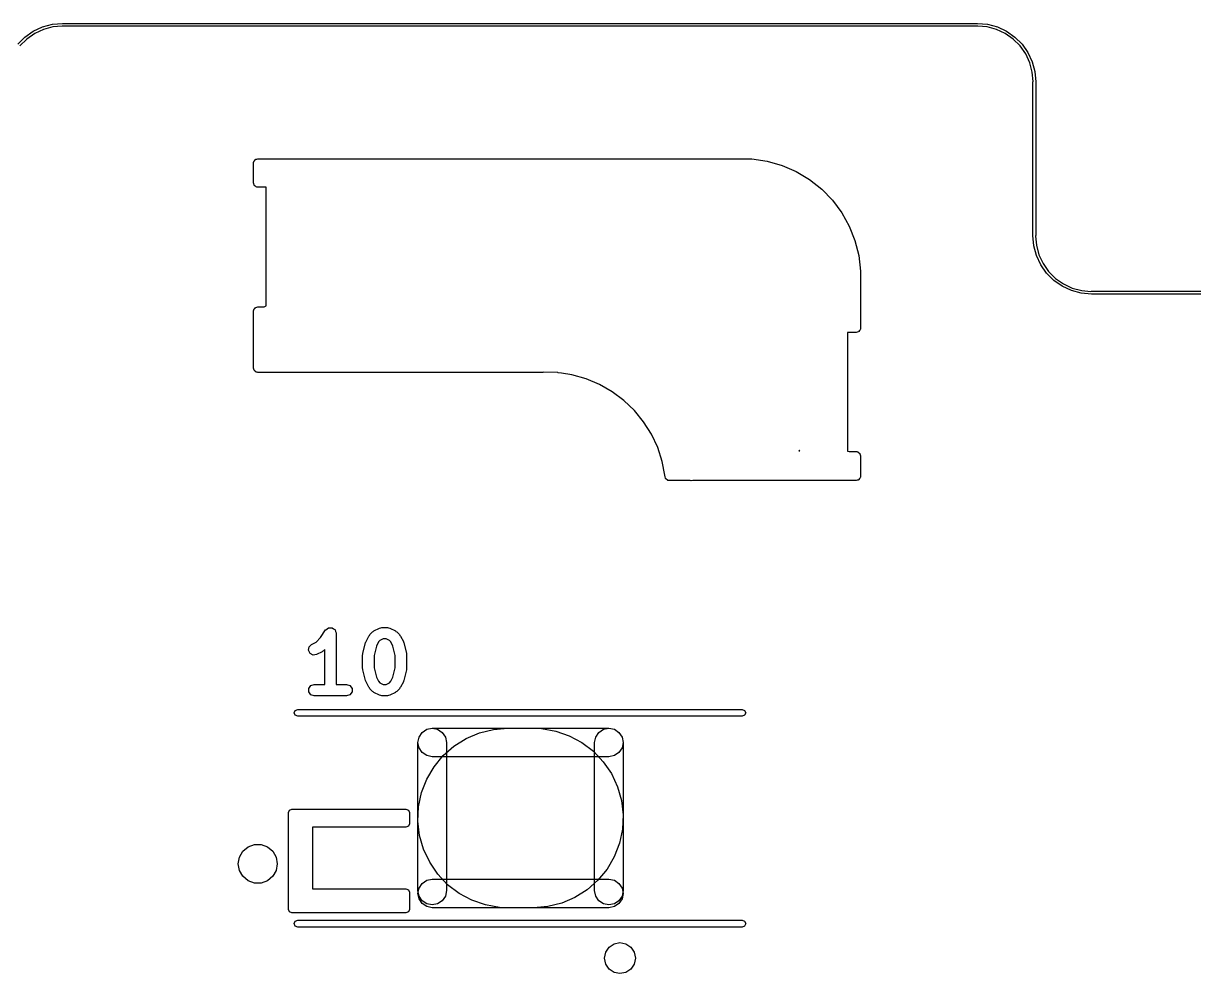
# Model space of a CAD drawing. Extents: x 66 to 223, y -169 to -36.
# Drawn here: x 148.3 to 168.83, y -53.13 to -36.45 of the extents above; entities that cross this region are included whole.
import ezdxf

# ---------------------------------------------------------------- set-up
doc = ezdxf.new("R2010")
doc.units = 0
doc.layers.add('BLACK', color=7, linetype='CONTINUOUS')

msp = doc.modelspace()

# ---------------------------------------------------------------- linework, layer by layer
at = {"layer": 'BLACK', "linetype": 'CONTINUOUS'}
for p, q in [((148.473, -36.5921), (148.635, -36.5165)), ((148.635, -36.5165), (148.808, -36.4703)), ((148.816, -36.5159), (148.651, -36.56)), ((148.808, -36.4703), (148.986, -36.4548)), ((148.979, -36.5017), (148.816, -36.5159)), ((148.986, -36.5047), (148.979, -36.5017)), ((148.986, -36.4548), (148.986, -36.4547)), ((148.986, -36.4547), (165.036, -36.4547)), ((165.036, -36.5047), (148.986, -36.5047)), ((165.036, -36.4547), (165.214, -36.4703)), ((165.043, -36.5016), (165.036, -36.5047)), ((165.206, -36.5159), (165.043, -36.5016)), ((165.371, -36.56), (165.206, -36.5159)), ((165.214, -36.4703), (165.387, -36.5165)), ((165.387, -36.5165), (165.548, -36.592)), ((148.201, -36.8209), (148.327, -36.6945)), ((148.357, -36.73), (148.236, -36.8506)), ((148.327, -36.6945), (148.473, -36.5921)), ((148.497, -36.6321), (148.357, -36.73)), ((148.651, -36.56), (148.497, -36.6321)), ((165.525, -36.6321), (165.371, -36.56)), ((165.665, -36.73), (165.525, -36.6321)), ((165.548, -36.592), (165.695, -36.6945)), ((165.786, -36.8506), (165.665, -36.73)), ((165.695, -36.6945), (165.821, -36.8208)), ((165.884, -36.9903), (165.786, -36.8506)), ((165.821, -36.8208), (165.924, -36.9672)), ((165.956, -37.145), (165.884, -36.9903)), ((165.924, -36.9672), (165.999, -37.1291)), ((166, -37.3098), (165.956, -37.145)), ((165.999, -37.1291), (166.045, -37.3017)), ((166.014, -37.4722), (166, -37.3098)), ((166.045, -37.3017), (166.061, -37.4797)), ((166.011, -37.4797), (166.014, -37.4722)), ((166.011, -40.1797), (166.011, -37.4797)), ((166.061, -37.4797), (166.061, -37.4797)), ((166.061, -37.4797), (166.061, -40.1797)), ((152.336, -38.9047), (152.338, -38.895)), ((152.336, -39.2547), (152.336, -38.9047)), ((152.337, -38.8917), (152.339, -38.8888)), ((152.338, -38.895), (152.337, -38.8917)), ((152.339, -38.8888), (152.341, -38.879)), ((152.341, -38.879), (152.353, -38.8641)), ((152.353, -38.8641), (152.363, -38.8472)), ((152.363, -38.8472), (152.369, -38.8449)), ((152.369, -38.8449), (152.374, -38.8397)), ((152.374, -38.8397), (152.393, -38.8364)), ((152.393, -38.8364), (152.411, -38.8297)), ((152.411, -38.8297), (160.811, -38.8297)), ((160.811, -38.8297), (160.812, -38.8299)), ((160.812, -38.8299), (161.079, -38.834)), ((161.079, -38.834), (161.348, -38.8736)), ((161.348, -38.8736), (161.609, -38.948)), ((161.609, -38.948), (161.859, -39.0559)), ((161.859, -39.0559), (162.092, -39.1954)), ((162.092, -39.1954), (162.305, -39.3642)), ((152.343, -39.273), (152.336, -39.2547)), ((152.346, -39.2922), (152.343, -39.273)), ((152.351, -39.2965), (152.346, -39.2922)), ((152.354, -39.3029), (152.351, -39.2965)), ((152.37, -39.3127), (152.354, -39.3029)), ((152.385, -39.3252), (152.37, -39.3127)), ((152.395, -39.3269), (152.385, -39.3252)), ((152.398, -39.3286), (152.395, -39.3269)), ((152.401, -39.328), (152.398, -39.3286)), ((152.411, -39.3297), (152.401, -39.328)), ((152.556, -39.3297), (152.411, -39.3297)), ((152.556, -41.4148), (152.556, -39.3297)), ((162.305, -39.3642), (162.494, -39.5593)), ((162.494, -39.5593), (162.656, -39.7774)), ((162.656, -39.7774), (162.788, -40.0148)), ((162.788, -40.0148), (162.888, -40.2675)), ((166.026, -40.3577), (166.011, -40.1797)), ((166.011, -40.1797), (166.011, -40.1797)), ((166.061, -40.1797), (166.058, -40.186)), ((166.058, -40.186), (166.058, -40.1873)), ((166.058, -40.1873), (166.072, -40.3497)), ((162.888, -40.2675), (162.955, -40.531)), ((166.073, -40.5303), (166.026, -40.3577)), ((166.072, -40.3497), (166.116, -40.5145)), ((162.955, -40.531), (162.986, -40.801)), ((166.148, -40.6922), (166.073, -40.5303)), ((166.116, -40.5145), (166.188, -40.6691)), ((162.986, -40.801), (162.985, -40.803)), ((162.985, -40.803), (162.986, -40.8047)), ((162.986, -40.8047), (162.986, -41.8047)), ((166.251, -40.8386), (166.148, -40.6922)), ((166.188, -40.6691), (166.286, -40.8088)), ((166.377, -40.9649), (166.251, -40.8386)), ((166.286, -40.8088), (166.407, -40.9295)), ((166.523, -41.0674), (166.377, -40.9649)), ((166.407, -40.9295), (166.547, -41.0273)), ((166.547, -41.0273), (166.701, -41.0994)), ((166.685, -41.1429), (166.523, -41.0674)), ((166.858, -41.1892), (166.685, -41.1429)), ((166.701, -41.0994), (166.866, -41.1436)), ((167.036, -41.2047), (166.858, -41.1892)), ((166.866, -41.1436), (167.029, -41.1578)), ((167.029, -41.1578), (167.036, -41.1547)), ((167.036, -41.1547), (184.086, -41.1547)), ((184.086, -41.2047), (167.036, -41.2047)), ((152.341, -41.479), (152.353, -41.4641)), ((152.353, -41.4641), (152.363, -41.4472)), ((152.363, -41.4472), (152.369, -41.4449)), ((152.369, -41.4449), (152.374, -41.4397)), ((152.374, -41.4397), (152.393, -41.4364)), ((152.393, -41.4364), (152.411, -41.4297)), ((152.411, -41.4297), (152.525, -41.4297)), ((152.525, -41.4297), (152.556, -41.4148)), ((152.336, -41.5047), (152.338, -41.495)), ((152.336, -42.5047), (152.336, -41.5047)), ((152.337, -41.4917), (152.339, -41.4888)), ((152.338, -41.495), (152.337, -41.4917)), ((152.339, -41.4888), (152.341, -41.479)), ((162.911, -41.8797), (162.756, -41.8797)), ((162.756, -41.8797), (162.756, -43.9637)), ((162.929, -41.873), (162.911, -41.8797)), ((162.948, -41.8697), (162.929, -41.873)), ((162.953, -41.8645), (162.948, -41.8697)), ((162.959, -41.8622), (162.953, -41.8645)), ((162.969, -41.8453), (162.959, -41.8622)), ((162.981, -41.8304), (162.969, -41.8453)), ((162.983, -41.8206), (162.981, -41.8304)), ((162.985, -41.8177), (162.983, -41.8206)), ((162.986, -41.8047), (162.984, -41.8144)), ((162.984, -41.8144), (162.985, -41.8177)), ((152.343, -42.523), (152.336, -42.5047)), ((152.346, -42.5422), (152.343, -42.523)), ((152.351, -42.5465), (152.346, -42.5422)), ((152.354, -42.5529), (152.351, -42.5465)), ((152.37, -42.5627), (152.354, -42.5529)), ((152.385, -42.5752), (152.37, -42.5627)), ((152.395, -42.5769), (152.385, -42.5752)), ((152.398, -42.5786), (152.395, -42.5769)), ((152.401, -42.578), (152.398, -42.5786)), ((152.411, -42.5797), (152.401, -42.578)), ((157.411, -42.5797), (152.411, -42.5797)), ((157.412, -42.5793), (157.411, -42.5797)), ((157.413, -42.5797), (157.412, -42.5793)), ((157.423, -42.576), (157.413, -42.5797)), ((157.669, -42.5837), (157.423, -42.576)), ((157.673, -42.5842), (157.669, -42.5837)), ((157.679, -42.587), (157.673, -42.5842)), ((157.742, -42.5948), (157.679, -42.587)), ((157.923, -42.6228), (157.742, -42.5948)), ((158.17, -42.6926), (157.923, -42.6228)), ((158.406, -42.7919), (158.17, -42.6926)), ((158.628, -42.9192), (158.406, -42.7919)), ((158.834, -43.0728), (158.628, -42.9192)), ((159.019, -43.2502), (158.834, -43.0728)), ((159.181, -43.4488), (159.019, -43.2502)), ((159.318, -43.6657), (159.181, -43.4488)), ((159.427, -43.8977), (159.318, -43.6657)), ((159.507, -44.1413), (159.427, -43.8977)), ((161.918, -43.9466), (161.902, -43.9547)), ((161.902, -43.9547), (161.919, -43.9547)), ((161.919, -43.9547), (161.918, -43.9466)), ((162.756, -43.9637), (162.786, -43.9697)), ((162.786, -43.9697), (162.911, -43.9697)), ((162.911, -43.9697), (162.921, -43.9714)), ((162.921, -43.9714), (162.924, -43.9708)), ((162.924, -43.9708), (162.927, -43.9725)), ((162.927, -43.9725), (162.937, -43.9742)), ((162.937, -43.9742), (162.952, -43.9867)), ((162.952, -43.9867), (162.968, -43.9965)), ((162.968, -43.9965), (162.971, -44.0028)), ((162.971, -44.0028), (162.976, -44.0072)), ((162.976, -44.0072), (162.979, -44.0264)), ((162.979, -44.0264), (162.986, -44.0447)), ((162.986, -44.0447), (162.986, -44.4047)), ((159.555, -44.3826), (159.507, -44.1413)), ((159.553, -44.3933), (159.555, -44.3826)), ((159.56, -44.4078), (159.553, -44.3933)), ((159.566, -44.4422), (159.56, -44.4078)), ((159.605, -44.4752), (159.566, -44.4422)), ((159.631, -44.4797), (159.605, -44.4752)), ((159.995, -44.4797), (159.631, -44.4797)), ((160.014, -44.4831), (159.995, -44.4797)), ((160.043, -44.4797), (160.014, -44.4831)), ((162.911, -44.4797), (160.043, -44.4797)), ((162.929, -44.473), (162.911, -44.4797)), ((162.948, -44.4697), (162.929, -44.473)), ((162.953, -44.4645), (162.948, -44.4697)), ((162.959, -44.4622), (162.953, -44.4645)), ((162.969, -44.4453), (162.959, -44.4622)), ((162.981, -44.4304), (162.969, -44.4453)), ((162.983, -44.4206), (162.981, -44.4304)), ((162.985, -44.4177), (162.983, -44.4206)), ((162.986, -44.4047), (162.984, -44.4144)), ((162.984, -44.4144), (162.985, -44.4177)), ((153.512, -47.2362), (153.602, -47.1016)), ((153.602, -47.1016), (153.603, -47.1003)), ((153.603, -47.1003), (153.604, -47.0983)), ((153.604, -47.0983), (153.627, -47.0813)), ((153.627, -47.0813), (153.65, -47.0633)), ((153.65, -47.0633), (153.652, -47.0632)), ((153.652, -47.0632), (153.654, -47.062)), ((153.654, -47.062), (153.683, -47.062)), ((153.683, -47.062), (153.712, -47.0608)), ((153.712, -47.0608), (153.714, -47.062)), ((153.714, -47.062), (153.716, -47.062)), ((153.716, -47.062), (153.739, -47.079)), ((153.739, -47.079), (153.763, -47.0951)), ((153.763, -47.0951), (153.764, -47.0971)), ((153.764, -47.0971), (153.766, -47.0983)), ((153.766, -47.0983), (153.775, -47.1259)), ((153.775, -47.1259), (153.785, -47.1531)), ((153.785, -47.1531), (153.784, -47.1551)), ((153.784, -47.1551), (153.785, -47.1571)), ((153.785, -47.1571), (153.785, -48.0571)), ((154.31, -47.3028), (154.357, -47.2076)), ((154.357, -47.2076), (154.369, -47.1961)), ((154.369, -47.1961), (154.376, -47.1816)), ((154.376, -47.1816), (154.424, -47.134)), ((154.424, -47.134), (154.438, -47.1266)), ((154.438, -47.1266), (154.45, -47.1153)), ((154.45, -47.1153), (154.545, -47.0676)), ((154.545, -47.0676), (154.568, -47.0642)), ((154.568, -47.0642), (154.59, -47.0571)), ((154.59, -47.0571), (154.685, -47.0571)), ((154.685, -47.0571), (154.707, -47.0642)), ((154.707, -47.0642), (154.729, -47.0676)), ((154.729, -47.0676), (154.825, -47.1153)), ((154.825, -47.1153), (154.836, -47.1266)), ((154.836, -47.1266), (154.851, -47.134)), ((154.851, -47.134), (154.898, -47.1816)), ((154.898, -47.1816), (154.906, -47.1961)), ((154.906, -47.1961), (154.917, -47.2076)), ((154.917, -47.2076), (154.965, -47.3028)), ((153.3, -47.4577), (153.31, -47.3967)), ((153.31, -47.3967), (153.354, -47.3534)), ((153.354, -47.3534), (153.435, -47.313)), ((153.435, -47.313), (153.512, -47.2362)), ((154.254, -47.5138), (154.302, -47.3233)), ((154.302, -47.3233), (154.308, -47.3139)), ((154.308, -47.3139), (154.31, -47.3028)), ((154.493, -47.3825), (154.451, -47.5504)), ((154.529, -47.3116), (154.493, -47.3825)), ((154.554, -47.2869), (154.529, -47.3116)), ((154.613, -47.2571), (154.554, -47.2869)), ((154.661, -47.2571), (154.613, -47.2571)), ((154.721, -47.2869), (154.661, -47.2571)), ((154.745, -47.3116), (154.721, -47.2869)), ((154.781, -47.3825), (154.745, -47.3116)), ((154.823, -47.5504), (154.781, -47.3825)), ((154.965, -47.3028), (154.966, -47.3139)), ((154.966, -47.3139), (154.972, -47.3233)), ((154.972, -47.3233), (155.02, -47.5138)), ((153.328, -47.513), (153.3, -47.4577)), ((153.383, -47.5415), (153.328, -47.513)), ((153.444, -47.5323), (153.383, -47.5415)), ((153.539, -47.4846), (153.444, -47.5323)), ((153.551, -47.4733), (153.539, -47.4846)), ((153.565, -47.4659), (153.551, -47.4733)), ((153.585, -47.4461), (153.565, -47.4659)), ((153.585, -48.0571), (153.585, -47.4461)), ((154.251, -47.538), (154.255, -47.5262)), ((154.251, -47.7761), (154.251, -47.538)), ((154.255, -47.5262), (154.254, -47.5138)), ((154.451, -47.5504), (154.451, -47.7638)), ((154.823, -47.7638), (154.823, -47.5504)), ((155.02, -47.5138), (155.019, -47.5262)), ((155.019, -47.5262), (155.023, -47.538)), ((155.023, -47.538), (155.023, -47.7761)), ((154.255, -47.788), (154.251, -47.7761)), ((154.254, -47.8004), (154.255, -47.788)), ((154.302, -47.9909), (154.254, -47.8004)), ((154.451, -47.7638), (154.493, -47.9317)), ((154.781, -47.9317), (154.823, -47.7638)), ((155.02, -47.8004), (154.972, -47.9909)), ((155.023, -47.7761), (155.019, -47.788)), ((155.019, -47.788), (155.02, -47.8004)), ((154.308, -48.0003), (154.302, -47.9909)), ((154.31, -48.0113), (154.308, -48.0003)), ((154.357, -48.1066), (154.31, -48.0113)), ((154.493, -47.9317), (154.529, -48.0026)), ((154.529, -48.0026), (154.554, -48.0273)), ((154.554, -48.0273), (154.613, -48.0571)), ((154.661, -48.0571), (154.721, -48.0273)), ((154.721, -48.0273), (154.745, -48.0026)), ((154.745, -48.0026), (154.781, -47.9317)), ((154.965, -48.0113), (154.917, -48.1066)), ((154.966, -48.0003), (154.965, -48.0113)), ((154.972, -47.9909), (154.966, -48.0003)), ((153.304, -48.1262), (153.34, -48.0762)), ((153.304, -48.188), (153.304, -48.1262)), ((153.34, -48.238), (153.304, -48.188)), ((153.34, -48.0762), (153.399, -48.0571)), ((153.399, -48.2571), (153.34, -48.238)), ((153.399, -48.0571), (153.585, -48.0571)), ((153.785, -48.0571), (153.97, -48.0571)), ((153.97, -48.0571), (154.029, -48.0762)), ((154.029, -48.238), (153.97, -48.2571)), ((154.029, -48.0762), (154.066, -48.1262)), ((154.066, -48.188), (154.029, -48.238)), ((154.066, -48.1262), (154.066, -48.188)), ((154.369, -48.1181), (154.357, -48.1066)), ((154.376, -48.1326), (154.369, -48.1181)), ((154.424, -48.1802), (154.376, -48.1326)), ((154.438, -48.1875), (154.424, -48.1802)), ((154.45, -48.1989), (154.438, -48.1875)), ((154.545, -48.2465), (154.45, -48.1989)), ((154.568, -48.25), (154.545, -48.2465)), ((154.613, -48.0571), (154.661, -48.0571)), ((154.729, -48.2465), (154.707, -48.25)), ((154.825, -48.1989), (154.729, -48.2465)), ((154.836, -48.1875), (154.825, -48.1989)), ((154.851, -48.1802), (154.836, -48.1875)), ((154.898, -48.1326), (154.851, -48.1802)), ((154.906, -48.1181), (154.898, -48.1326)), ((154.917, -48.1066), (154.906, -48.1181)), ((153.97, -48.2571), (153.399, -48.2571)), ((154.59, -48.2571), (154.568, -48.25)), ((154.685, -48.2571), (154.59, -48.2571)), ((154.707, -48.25), (154.685, -48.2571)), ((153.051, -48.5547), (153.069, -48.5123)), ((153.069, -48.5971), (153.051, -48.5547)), ((153.069, -48.5123), (153.111, -48.4947)), ((153.111, -48.6147), (153.069, -48.5971)), ((153.111, -48.4947), (160.911, -48.4947)), ((160.911, -48.6147), (153.111, -48.6147)), ((160.911, -48.4947), (160.953, -48.5123)), ((160.953, -48.5971), (160.911, -48.6147)), ((160.953, -48.5123), (160.971, -48.5547)), ((160.971, -48.5547), (160.953, -48.5971)), ((155.294, -48.8992), (155.375, -48.845)), ((155.294, -48.8992), (155.375, -48.845)), ((155.294, -48.8992), (155.375, -48.845)), ((155.294, -48.8992), (155.375, -48.845)), ((155.375, -48.845), (155.471, -48.826)), ((155.375, -48.845), (155.471, -48.826)), ((155.375, -48.845), (155.471, -48.826)), ((155.375, -48.845), (155.471, -48.826)), ((155.471, -48.826), (158.571, -48.826)), ((155.471, -48.826), (155.567, -48.845)), ((155.471, -48.826), (158.571, -48.826)), ((155.471, -48.826), (155.567, -48.845)), ((155.567, -48.845), (155.648, -48.8992)), ((155.567, -48.845), (155.648, -48.8992)), ((156.299, -48.9065), (156.544, -48.8463)), ((156.299, -48.9065), (156.544, -48.8463)), ((156.299, -48.9065), (156.544, -48.8463)), ((156.299, -48.9065), (156.544, -48.8463)), ((156.544, -48.8463), (156.796, -48.826)), ((156.544, -48.8463), (156.796, -48.826)), ((156.544, -48.8463), (156.796, -48.826)), ((156.544, -48.8463), (156.796, -48.826)), ((156.796, -48.826), (157.246, -48.826)), ((156.796, -48.826), (157.246, -48.826)), ((156.796, -48.826), (157.246, -48.826)), ((156.796, -48.826), (157.246, -48.826)), ((157.246, -48.826), (157.389, -48.8325)), ((157.246, -48.826), (157.389, -48.8325)), ((157.246, -48.826), (157.389, -48.8325)), ((157.246, -48.826), (157.389, -48.8325)), ((157.389, -48.8325), (157.638, -48.8755)), ((157.389, -48.8325), (157.638, -48.8755)), ((157.389, -48.8325), (157.638, -48.8755)), ((157.389, -48.8325), (157.638, -48.8755)), ((158.394, -48.8992), (158.475, -48.845)), ((158.394, -48.8992), (158.475, -48.845)), ((158.475, -48.845), (158.571, -48.826)), ((158.475, -48.845), (158.571, -48.826)), ((158.571, -48.826), (158.667, -48.845)), ((158.571, -48.826), (158.667, -48.845)), ((158.571, -48.826), (158.667, -48.845)), ((158.571, -48.826), (158.667, -48.845)), ((158.667, -48.845), (158.748, -48.8992)), ((158.667, -48.845), (158.748, -48.8992)), ((158.667, -48.845), (158.748, -48.8992)), ((158.667, -48.845), (158.748, -48.8992)), ((155.221, -49.076), (155.24, -48.9803)), ((155.221, -49.076), (155.24, -48.9803)), ((155.221, -49.076), (155.24, -48.9803)), ((155.221, -49.076), (155.24, -48.9803)), ((155.24, -48.9803), (155.294, -48.8992)), ((155.24, -48.9803), (155.294, -48.8992)), ((155.24, -48.9803), (155.294, -48.8992)), ((155.24, -48.9803), (155.294, -48.8992)), ((155.648, -48.8992), (155.702, -48.9803)), ((155.648, -48.8992), (155.702, -48.9803)), ((155.702, -48.9803), (155.721, -49.076)), ((155.702, -48.9803), (155.721, -49.076)), ((155.853, -49.1398), (156.066, -49.0052)), ((155.853, -49.1398), (156.066, -49.0052)), ((155.853, -49.1398), (156.066, -49.0052)), ((155.853, -49.1398), (156.066, -49.0052)), ((156.066, -49.0052), (156.299, -48.9065)), ((156.066, -49.0052), (156.299, -48.9065)), ((156.066, -49.0052), (156.299, -48.9065)), ((156.066, -49.0052), (156.299, -48.9065)), ((157.638, -48.8755), (157.877, -48.9577)), ((157.638, -48.8755), (157.877, -48.9577)), ((157.638, -48.8755), (157.877, -48.9577)), ((157.638, -48.8755), (157.877, -48.9577)), ((157.877, -48.9577), (158.099, -49.0771)), ((157.877, -48.9577), (158.099, -49.0771)), ((157.877, -48.9577), (158.099, -49.0771)), ((157.877, -48.9577), (158.099, -49.0771)), ((158.321, -49.076), (158.34, -48.9803)), ((158.321, -49.076), (158.34, -48.9803)), ((158.34, -48.9803), (158.394, -48.8992)), ((158.34, -48.9803), (158.394, -48.8992)), ((158.748, -48.8992), (158.802, -48.9803)), ((158.748, -48.8992), (158.802, -48.9803)), ((158.748, -48.8992), (158.802, -48.9803)), ((158.748, -48.8992), (158.802, -48.9803)), ((158.802, -48.9803), (158.821, -49.076)), ((158.802, -48.9803), (158.821, -49.076)), ((158.802, -48.9803), (158.821, -49.076)), ((158.802, -48.9803), (158.821, -49.076)), ((155.24, -49.1717), (155.221, -49.076)), ((155.221, -51.676), (155.221, -49.076)), ((155.24, -49.1717), (155.221, -49.076)), ((155.221, -51.676), (155.221, -49.076)), ((155.294, -49.2528), (155.24, -49.1717)), ((155.294, -49.2528), (155.24, -49.1717)), ((155.375, -49.307), (155.294, -49.2528)), ((155.375, -49.307), (155.294, -49.2528)), ((155.663, -49.3069), (155.853, -49.1398)), ((155.663, -49.3069), (155.853, -49.1398)), ((155.663, -49.3069), (155.853, -49.1398)), ((155.663, -49.3069), (155.853, -49.1398)), ((155.721, -49.076), (155.721, -51.676)), ((155.721, -49.076), (155.721, -51.676)), ((158.099, -49.0771), (158.3, -49.2305)), ((158.099, -49.0771), (158.3, -49.2305)), ((158.099, -49.0771), (158.3, -49.2305)), ((158.099, -49.0771), (158.3, -49.2305)), ((158.3, -49.2305), (158.473, -49.4141)), ((158.3, -49.2305), (158.473, -49.4141)), ((158.3, -49.2305), (158.473, -49.4141)), ((158.3, -49.2305), (158.473, -49.4141)), ((158.321, -51.676), (158.321, -49.076)), ((158.321, -51.676), (158.321, -49.076)), ((158.748, -49.2528), (158.667, -49.307)), ((158.748, -49.2528), (158.667, -49.307)), ((158.802, -49.1717), (158.748, -49.2528)), ((158.802, -49.1717), (158.748, -49.2528)), ((158.821, -49.076), (158.802, -49.1717)), ((158.821, -49.076), (158.802, -49.1717)), ((158.821, -49.076), (158.821, -51.676)), ((158.821, -49.076), (158.821, -51.676)), ((155.471, -49.326), (155.375, -49.307)), ((155.471, -49.326), (155.375, -49.307)), ((158.571, -49.326), (155.471, -49.326)), ((158.571, -49.326), (155.471, -49.326)), ((155.503, -49.5021), (155.663, -49.3069)), ((155.503, -49.5021), (155.663, -49.3069)), ((155.503, -49.5021), (155.663, -49.3069)), ((155.503, -49.5021), (155.663, -49.3069)), ((158.473, -49.4141), (158.615, -49.623)), ((158.473, -49.4141), (158.615, -49.623)), ((158.473, -49.4141), (158.615, -49.623)), ((158.473, -49.4141), (158.615, -49.623)), ((158.667, -49.307), (158.571, -49.326)), ((158.667, -49.307), (158.571, -49.326)), ((155.376, -49.7205), (155.503, -49.5021)), ((155.376, -49.7205), (155.503, -49.5021)), ((155.376, -49.7205), (155.503, -49.5021)), ((155.376, -49.7205), (155.503, -49.5021)), ((158.615, -49.623), (158.722, -49.852)), ((158.615, -49.623), (158.722, -49.852)), ((158.615, -49.623), (158.722, -49.852)), ((158.615, -49.623), (158.722, -49.852)), ((155.285, -49.9563), (155.376, -49.7205)), ((155.285, -49.9563), (155.376, -49.7205)), ((155.285, -49.9563), (155.376, -49.7205)), ((155.285, -49.9563), (155.376, -49.7205)), ((158.722, -49.852), (158.791, -50.0951)), ((158.722, -49.852), (158.791, -50.0951)), ((158.722, -49.852), (158.791, -50.0951)), ((158.722, -49.852), (158.791, -50.0951)), ((155.233, -50.2036), (155.285, -49.9563)), ((155.233, -50.2036), (155.285, -49.9563)), ((155.233, -50.2036), (155.285, -49.9563)), ((155.233, -50.2036), (155.285, -49.9563)), ((152.951, -50.3047), (152.969, -50.2623)), ((152.969, -50.2623), (153.011, -50.2447)), ((153.011, -50.2447), (155.011, -50.2447)), ((155.011, -50.2447), (155.053, -50.2623)), ((155.053, -50.2623), (155.071, -50.3047)), ((155.222, -50.456), (155.233, -50.2036)), ((155.222, -50.456), (155.233, -50.2036)), ((155.222, -50.456), (155.233, -50.2036)), ((155.222, -50.456), (155.233, -50.2036)), ((158.791, -50.0951), (158.82, -50.346)), ((158.791, -50.0951), (158.82, -50.346)), ((158.791, -50.0951), (158.82, -50.346)), ((158.791, -50.0951), (158.82, -50.346)), ((152.951, -52.0047), (152.951, -50.3047)), ((155.071, -50.5047), (155.053, -50.5471)), ((155.071, -50.3047), (155.071, -50.5047)), ((155.251, -50.7069), (155.222, -50.456)), ((155.251, -50.7069), (155.222, -50.456)), ((155.251, -50.7069), (155.222, -50.456)), ((155.251, -50.7069), (155.222, -50.456)), ((158.82, -50.346), (158.809, -50.5984)), ((158.82, -50.346), (158.809, -50.5984)), ((158.82, -50.346), (158.809, -50.5984)), ((158.82, -50.346), (158.809, -50.5984)), ((155.011, -50.5647), (153.371, -50.5647)), ((153.371, -50.5647), (153.371, -51.6447)), ((155.053, -50.5471), (155.011, -50.5647)), ((155.32, -50.95), (155.251, -50.7069)), ((155.32, -50.95), (155.251, -50.7069)), ((155.32, -50.95), (155.251, -50.7069)), ((155.32, -50.95), (155.251, -50.7069)), ((158.809, -50.5984), (158.757, -50.8457)), ((158.809, -50.5984), (158.757, -50.8457)), ((158.809, -50.5984), (158.757, -50.8457)), ((158.809, -50.5984), (158.757, -50.8457)), ((152.148, -50.9843), (152.24, -50.9078)), ((152.24, -50.9078), (152.351, -50.8671)), ((152.351, -50.8671), (152.471, -50.8671)), ((152.471, -50.8671), (152.582, -50.9078)), ((152.582, -50.9078), (152.674, -50.9843)), ((158.757, -50.8457), (158.666, -51.0815)), ((158.757, -50.8457), (158.666, -51.0815)), ((158.757, -50.8457), (158.666, -51.0815)), ((158.757, -50.8457), (158.666, -51.0815)), ((152.068, -51.2047), (152.089, -51.0874)), ((152.089, -51.0874), (152.148, -50.9843)), ((152.674, -50.9843), (152.733, -51.0874)), ((152.733, -51.0874), (152.754, -51.2047)), ((155.427, -51.179), (155.32, -50.95)), ((155.427, -51.179), (155.32, -50.95)), ((155.427, -51.179), (155.32, -50.95)), ((155.427, -51.179), (155.32, -50.95)), ((158.666, -51.0815), (158.539, -51.2999)), ((158.666, -51.0815), (158.539, -51.2999)), ((158.666, -51.0815), (158.539, -51.2999)), ((158.666, -51.0815), (158.539, -51.2999)), ((152.089, -51.322), (152.068, -51.2047)), ((152.148, -51.4251), (152.089, -51.322)), ((152.733, -51.322), (152.674, -51.4251)), ((152.754, -51.2047), (152.733, -51.322)), ((155.569, -51.3879), (155.427, -51.179)), ((155.569, -51.3879), (155.427, -51.179)), ((155.569, -51.3879), (155.427, -51.179)), ((155.569, -51.3879), (155.427, -51.179)), ((158.539, -51.2999), (158.379, -51.4951)), ((158.539, -51.2999), (158.379, -51.4951)), ((158.539, -51.2999), (158.379, -51.4951)), ((158.539, -51.2999), (158.379, -51.4951)), ((152.24, -51.5016), (152.148, -51.4251)), ((152.351, -51.5423), (152.24, -51.5016)), ((152.582, -51.5016), (152.471, -51.5423)), ((152.674, -51.4251), (152.582, -51.5016)), ((155.294, -51.5492), (155.375, -51.495)), ((155.294, -51.5492), (155.375, -51.495)), ((155.375, -51.495), (155.471, -51.476)), ((155.375, -51.495), (155.471, -51.476)), ((155.471, -51.476), (158.571, -51.476)), ((155.471, -51.476), (158.571, -51.476)), ((155.742, -51.5715), (155.569, -51.3879)), ((155.742, -51.5715), (155.569, -51.3879)), ((155.742, -51.5715), (155.569, -51.3879)), ((155.742, -51.5715), (155.569, -51.3879)), ((158.379, -51.4951), (158.189, -51.6622)), ((158.379, -51.4951), (158.189, -51.6622)), ((158.379, -51.4951), (158.189, -51.6622)), ((158.379, -51.4951), (158.189, -51.6622)), ((158.571, -51.476), (158.667, -51.495)), ((158.571, -51.476), (158.667, -51.495)), ((158.667, -51.495), (158.748, -51.5492)), ((158.667, -51.495), (158.748, -51.5492)), ((152.471, -51.5423), (152.351, -51.5423)), ((153.371, -51.6447), (155.011, -51.6447)), ((155.011, -51.6447), (155.053, -51.6623)), ((155.053, -51.6623), (155.071, -51.7047)), ((155.071, -51.7047), (155.071, -52.0047)), ((155.221, -51.726), (155.24, -51.6303)), ((155.221, -51.726), (155.24, -51.6303)), ((155.24, -51.7717), (155.221, -51.676)), ((155.24, -51.7717), (155.221, -51.676)), ((155.24, -51.8217), (155.221, -51.726)), ((155.24, -51.8217), (155.221, -51.726)), ((155.24, -51.6303), (155.294, -51.5492)), ((155.24, -51.6303), (155.294, -51.5492)), ((155.721, -51.676), (155.702, -51.7717)), ((155.721, -51.676), (155.702, -51.7717)), ((155.943, -51.7249), (155.742, -51.5715)), ((155.943, -51.7249), (155.742, -51.5715)), ((155.943, -51.7249), (155.742, -51.5715)), ((155.943, -51.7249), (155.742, -51.5715)), ((156.165, -51.8443), (155.943, -51.7249)), ((156.165, -51.8443), (155.943, -51.7249)), ((156.165, -51.8443), (155.943, -51.7249)), ((156.165, -51.8443), (155.943, -51.7249)), ((158.189, -51.6622), (157.976, -51.7968)), ((158.189, -51.6622), (157.976, -51.7968)), ((158.189, -51.6622), (157.976, -51.7968)), ((158.189, -51.6622), (157.976, -51.7968)), ((158.34, -51.7717), (158.321, -51.676)), ((158.34, -51.7717), (158.321, -51.676)), ((158.748, -51.5492), (158.802, -51.6303)), ((158.748, -51.5492), (158.802, -51.6303)), ((158.802, -51.6303), (158.821, -51.726)), ((158.802, -51.6303), (158.821, -51.726)), ((158.821, -51.676), (158.802, -51.7717)), ((158.821, -51.676), (158.802, -51.7717)), ((158.821, -51.726), (158.802, -51.8217)), ((158.821, -51.726), (158.802, -51.8217)), ((155.294, -51.8528), (155.24, -51.7717)), ((155.294, -51.8528), (155.24, -51.7717)), ((155.294, -51.9028), (155.24, -51.8217)), ((155.294, -51.9028), (155.24, -51.8217)), ((155.375, -51.907), (155.294, -51.8528)), ((155.375, -51.907), (155.294, -51.8528)), ((155.375, -51.957), (155.294, -51.9028)), ((155.375, -51.957), (155.294, -51.9028)), ((155.471, -51.926), (155.375, -51.907)), ((155.471, -51.926), (155.375, -51.907)), ((155.567, -51.907), (155.471, -51.926)), ((155.567, -51.907), (155.471, -51.926)), ((155.648, -51.8528), (155.567, -51.907)), ((155.648, -51.8528), (155.567, -51.907)), ((155.702, -51.7717), (155.648, -51.8528)), ((155.702, -51.7717), (155.648, -51.8528)), ((156.404, -51.9265), (156.165, -51.8443)), ((156.404, -51.9265), (156.165, -51.8443)), ((156.404, -51.9265), (156.165, -51.8443)), ((156.404, -51.9265), (156.165, -51.8443)), ((156.653, -51.9695), (156.404, -51.9265)), ((156.653, -51.9695), (156.404, -51.9265)), ((156.653, -51.9695), (156.404, -51.9265)), ((156.653, -51.9695), (156.404, -51.9265)), ((157.743, -51.8955), (157.498, -51.9557)), ((157.743, -51.8955), (157.498, -51.9557)), ((157.743, -51.8955), (157.498, -51.9557)), ((157.743, -51.8955), (157.498, -51.9557)), ((157.976, -51.7968), (157.743, -51.8955)), ((157.976, -51.7968), (157.743, -51.8955)), ((157.976, -51.7968), (157.743, -51.8955)), ((157.976, -51.7968), (157.743, -51.8955)), ((158.394, -51.8528), (158.34, -51.7717)), ((158.394, -51.8528), (158.34, -51.7717)), ((158.475, -51.907), (158.394, -51.8528)), ((158.475, -51.907), (158.394, -51.8528)), ((158.571, -51.926), (158.475, -51.907)), ((158.571, -51.926), (158.475, -51.907)), ((158.667, -51.907), (158.571, -51.926)), ((158.667, -51.907), (158.571, -51.926)), ((158.748, -51.8528), (158.667, -51.907)), ((158.748, -51.8528), (158.667, -51.907)), ((158.748, -51.9028), (158.667, -51.957)), ((158.748, -51.9028), (158.667, -51.957)), ((158.802, -51.7717), (158.748, -51.8528)), ((158.802, -51.7717), (158.748, -51.8528)), ((158.802, -51.8217), (158.748, -51.9028)), ((158.802, -51.8217), (158.748, -51.9028)), ((152.969, -52.0471), (152.951, -52.0047)), ((153.011, -52.0647), (152.969, -52.0471)), ((155.011, -52.0647), (153.011, -52.0647)), ((155.053, -52.0471), (155.011, -52.0647)), ((155.071, -52.0047), (155.053, -52.0471)), ((155.471, -51.976), (155.375, -51.957)), ((155.471, -51.976), (155.375, -51.957)), ((158.571, -51.976), (155.471, -51.976)), ((158.571, -51.976), (155.471, -51.976)), ((156.796, -51.976), (156.653, -51.9695)), ((156.796, -51.976), (156.653, -51.9695)), ((156.796, -51.976), (156.653, -51.9695)), ((156.796, -51.976), (156.653, -51.9695)), ((157.246, -51.976), (156.796, -51.976)), ((157.246, -51.976), (156.796, -51.976)), ((157.246, -51.976), (156.796, -51.976)), ((157.246, -51.976), (156.796, -51.976)), ((157.498, -51.9557), (157.246, -51.976)), ((157.498, -51.9557), (157.246, -51.976)), ((157.498, -51.9557), (157.246, -51.976)), ((157.498, -51.9557), (157.246, -51.976)), ((158.667, -51.957), (158.571, -51.976)), ((158.667, -51.957), (158.571, -51.976)), ((153.051, -52.2547), (153.069, -52.2123)), ((153.069, -52.2971), (153.051, -52.2547)), ((153.069, -52.2123), (153.111, -52.1947)), ((153.111, -52.3147), (153.069, -52.2971)), ((153.111, -52.1947), (160.911, -52.1947)), ((160.911, -52.3147), (153.111, -52.3147)), ((160.911, -52.1947), (160.953, -52.2123)), ((160.953, -52.2971), (160.911, -52.3147)), ((160.953, -52.2123), (160.971, -52.2547)), ((160.971, -52.2547), (160.953, -52.2971)), ((158.494, -52.8604), (158.515, -52.7563)), ((158.515, -52.7563), (158.574, -52.668)), ((158.574, -52.668), (158.662, -52.609)), ((158.662, -52.609), (158.766, -52.5883)), ((158.766, -52.5883), (158.87, -52.609)), ((158.87, -52.609), (158.958, -52.668)), ((158.958, -52.668), (159.017, -52.7563)), ((159.017, -52.7563), (159.038, -52.8604)), ((158.515, -52.9645), (158.494, -52.8604)), ((158.574, -53.0528), (158.515, -52.9645)), ((159.017, -52.9645), (158.958, -53.0528)), ((159.038, -52.8604), (159.017, -52.9645)), ((158.662, -53.1118), (158.574, -53.0528)), ((158.766, -53.1325), (158.662, -53.1118)), ((158.87, -53.1118), (158.766, -53.1325)), ((158.958, -53.0528), (158.87, -53.1118))]:
    msp.add_line(p, q, dxfattribs=at)

doc.saveas('drawing.dxf')
